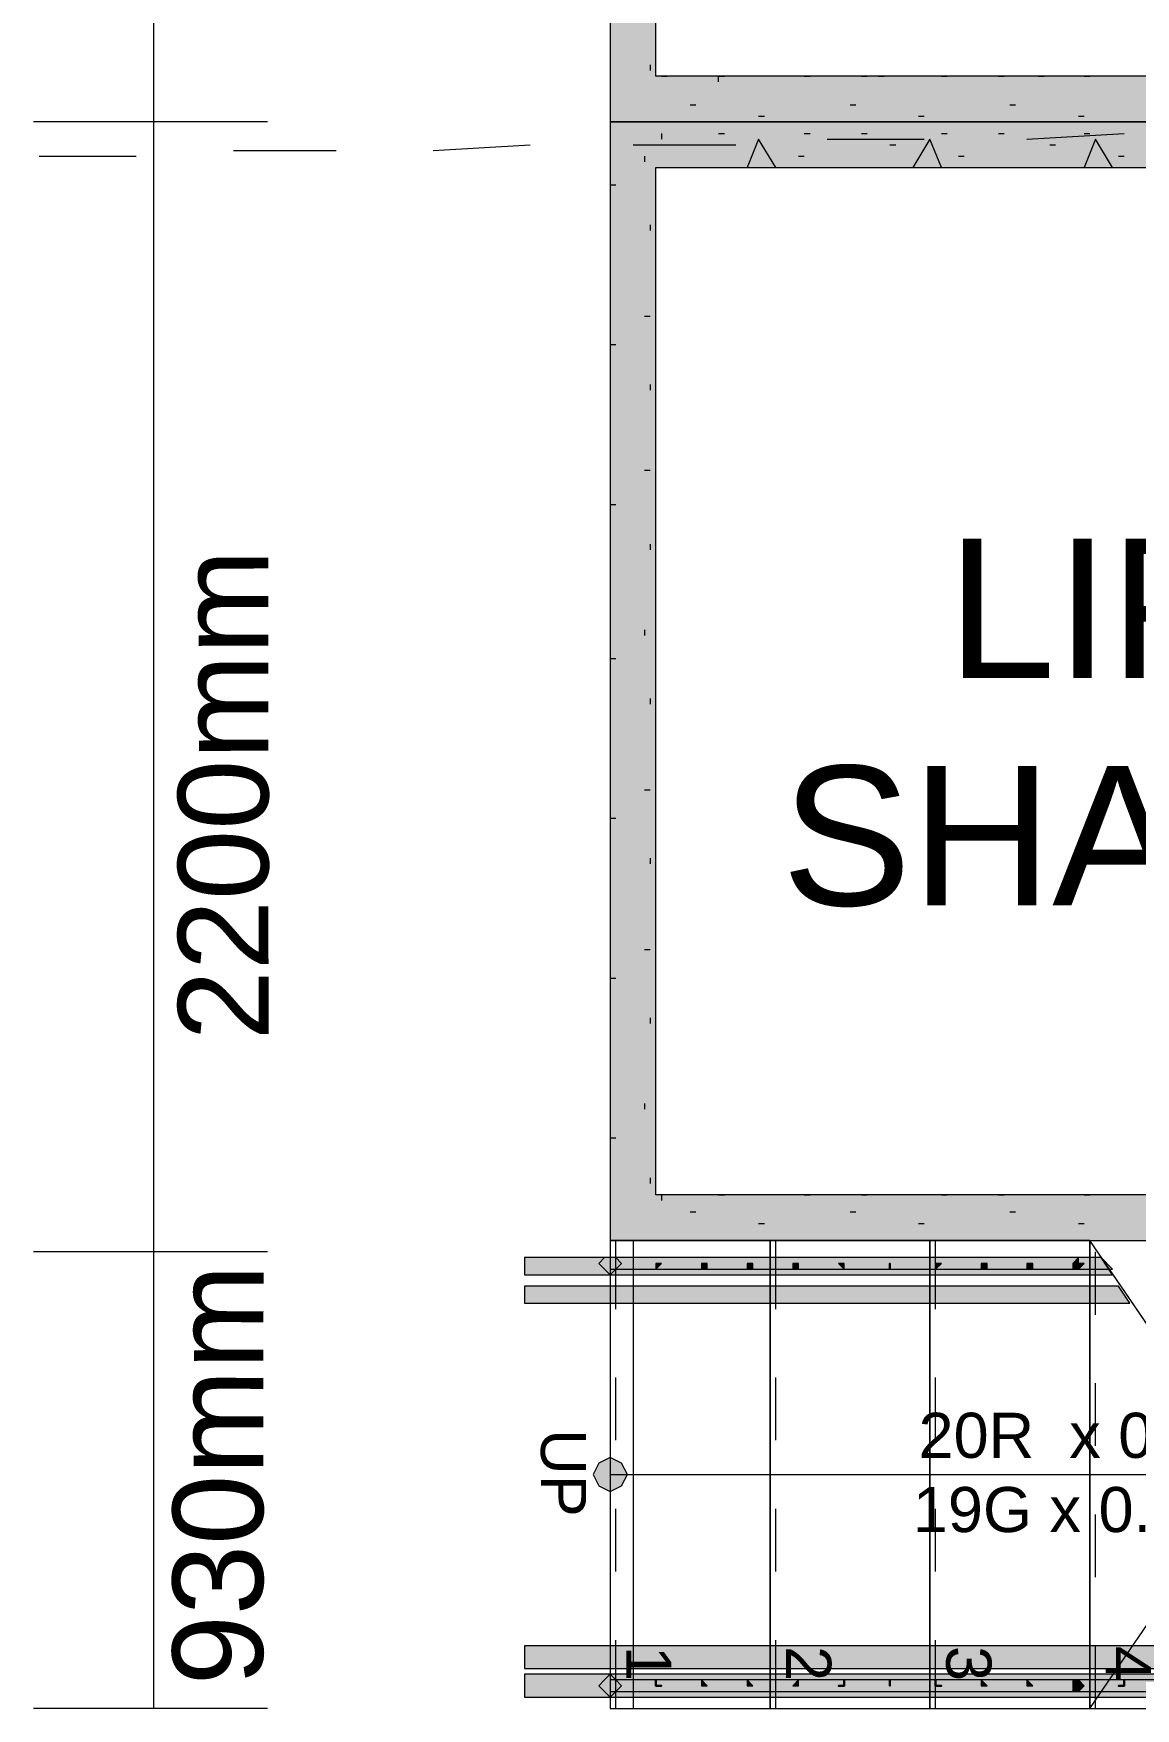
# Model space of a CAD drawing. Header units: inches. Extents: x 0.12 to 8.16, y 2.81 to 8.2.
# Drawn here: x 4.9383 to 5.26, y 5.5367 to 6.0258 of the extents above; entities that cross this region are included whole.
import ezdxf

# ---------------------------------------------------------------- set-up
doc = ezdxf.new("R2010")
doc.units = ezdxf.units.IN
doc.header["$MEASUREMENT"] = 0
for name, color, linetype, true_color in [('PDF_Geometry', 7, 'Continuous', 0x029e21), ('PDF_Solid Fills', 7, 'Continuous', 0xffffff), ('PDF_Text', 7, 'Continuous', 0x5555ff)]:
    doc.layers.add(name, color=color, linetype=linetype, true_color=true_color)
doc.styles.add('PDF F1', font='arial.ttf')
doc.styles.add('PDF F2', font='arial.ttf')

msp = doc.modelspace()

# ---------------------------------------------------------------- hatches: boundary and pattern name
at = {"layer": 'PDF_Solid Fills', "transparency": 33554559}
for points in [[(5.10667, 5.66333), (5.105, 5.665), (5.10333, 5.66667), (5.105, 5.66833), (5.10667, 5.66833), (5.10833, 5.66833), (5.11, 5.66667), (5.10833, 5.665)], [(5.12, 5.665), (5.12, 5.665), (5.12, 5.66667), (5.12, 5.66667), (5.12, 5.66667), (5.12, 5.66667), (5.12167, 5.66667), (5.12, 5.665)], [(5.13333, 5.665), (5.13333, 5.665), (5.13333, 5.66667), (5.13333, 5.66667), (5.13333, 5.66667), (5.135, 5.66667), (5.135, 5.66667), (5.135, 5.665)], [(5.14667, 5.665), (5.14667, 5.665), (5.14667, 5.66667), (5.14667, 5.66667), (5.14667, 5.66667), (5.14833, 5.66667), (5.14833, 5.66667), (5.14833, 5.665)], [(5.16167, 5.665), (5.16, 5.665), (5.16, 5.66667), (5.16, 5.66667), (5.16167, 5.66667), (5.16167, 5.66667), (5.16167, 5.66667), (5.16167, 5.665)], [(5.175, 5.665), (5.175, 5.665), (5.17333, 5.66667), (5.175, 5.66667), (5.175, 5.66667), (5.175, 5.66667), (5.175, 5.66667), (5.175, 5.665)], [(5.20167, 5.665), (5.20167, 5.665), (5.20167, 5.66667), (5.20167, 5.66667), (5.20167, 5.66667), (5.20167, 5.66667), (5.20333, 5.66667), (5.20167, 5.665)], [(5.215, 5.665), (5.215, 5.665), (5.215, 5.66667), (5.215, 5.66667), (5.215, 5.66667), (5.21667, 5.66667), (5.21667, 5.66667), (5.21667, 5.665)], [(5.22833, 5.665), (5.22833, 5.665), (5.22833, 5.66667), (5.22833, 5.66667), (5.22833, 5.66667), (5.23, 5.66667), (5.23, 5.66667), (5.23, 5.665)], [(5.24333, 5.665), (5.24167, 5.665), (5.24167, 5.66667), (5.24167, 5.66667), (5.24333, 5.66833), (5.24333, 5.66667), (5.245, 5.66667), (5.24333, 5.665)], [(5.10667, 5.54), (5.105, 5.54167), (5.10333, 5.54333), (5.105, 5.545), (5.10667, 5.54667), (5.10833, 5.545), (5.11, 5.54333), (5.10833, 5.54167)], [(5.13333, 5.54333), (5.13333, 5.54333), (5.13333, 5.54333), (5.13333, 5.54333), (5.13333, 5.545), (5.135, 5.54333), (5.135, 5.54333), (5.135, 5.54333)], [(5.14667, 5.54333), (5.14667, 5.54333), (5.14667, 5.54333), (5.14667, 5.54333), (5.14667, 5.545), (5.14833, 5.54333), (5.14833, 5.54333), (5.14833, 5.54333)], [(5.16167, 5.54333), (5.16, 5.54333), (5.16, 5.54333), (5.16, 5.54333), (5.16167, 5.545), (5.16167, 5.54333), (5.16167, 5.54333), (5.16167, 5.54333)], [(5.215, 5.54333), (5.215, 5.54333), (5.215, 5.54333), (5.215, 5.54333), (5.215, 5.545), (5.21667, 5.54333), (5.21667, 5.54333), (5.21667, 5.54333)], [(5.22833, 5.54333), (5.22833, 5.54333), (5.22833, 5.54333), (5.22833, 5.54333), (5.22833, 5.545), (5.23, 5.54333), (5.23, 5.54333), (5.23, 5.54333)], [(5.24333, 5.54167), (5.24167, 5.54167), (5.24167, 5.54333), (5.24167, 5.545), (5.24333, 5.545), (5.24333, 5.545), (5.245, 5.54333), (5.24333, 5.54167)]]:
    msp.add_hatch(color=256, dxfattribs=at).paths.add_polyline_path(points)
at = {"layer": 'PDF_Solid Fills', "true_color": 0xaaaaff, "transparency": 33554559}
msp.add_hatch(color=161, dxfattribs=at).paths.add_polyline_path([(5.10667, 5.6), (5.10333, 5.60167), (5.10167, 5.605), (5.10333, 5.60833), (5.10667, 5.61), (5.11, 5.60833), (5.11167, 5.605), (5.11, 5.60167)])

# ---------------------------------------------------------------- linework, layer by layer
at = {"layer": 'PDF_Geometry', "color": 251, "lineweight": 9, "true_color": 0x6a6a6a}
for points in [[(4.97333, 6.47667), (4.97333, 5.53667)], [(5.00667, 6), (4.93833, 6)], [(5.15833, 6), (5.10667, 6)], [(5.00667, 5.67), (4.93833, 5.67)], [(5.00667, 5.53667), (4.93833, 5.53667)]]:
    msp.add_lwpolyline(points, dxfattribs=at)
at = {"layer": 'PDF_Geometry', "color": 7, "lineweight": 9}
for points in [[(5.435, 6.01333), (5.435, 6.31333), (5.43333, 6.31333), (5.43333, 6.32667), (5.10667, 6.32667), (5.10667, 6.31333), (5.10667, 6), (5.10667, 5.98667), (5.10667, 5.68667), (5.10667, 5.67333), (5.43333, 5.67333), (5.43333, 5.68667)], [(5.10667, 6), (5.42, 6), (5.12, 6)]]:
    msp.add_lwpolyline(points, dxfattribs=at)
for points in [[(5.42, 6.01333), (5.12, 6.01333), (5.12, 6.31333), (5.42, 6.31333)], [(5.42, 5.68667), (5.12, 5.68667), (5.12, 5.98667), (5.42, 5.98667)]]:
    msp.add_lwpolyline(points, close=True, dxfattribs=at)
at = {"layer": 'PDF_Geometry', "color": 85, "lineweight": 13, "true_color": 0x68b353}
for points in [[(5.11833, 6.01667), (5.11833, 6.015)], [(5.12167, 6.01333), (5.12333, 6.01333)], [(5.13833, 6.01167), (5.13833, 6.01333), (5.14, 6.01333)], [(5.16333, 6.01333), (5.165, 6.01333)], [(5.18, 6.01333), (5.18167, 6.01333)], [(5.185, 6.01333), (5.18667, 6.01333)], [(5.20333, 6.01333), (5.205, 6.01333)], [(5.22, 6.01333), (5.22167, 6.01333)], [(5.23167, 6.01333), (5.23333, 6.01333)], [(5.245, 6.01333), (5.24667, 6.01333)], [(5.13, 6.005), (5.13167, 6.005)], [(5.17667, 6.005), (5.17833, 6.005)], [(5.22333, 6.005), (5.225, 6.005)], [(5.15, 6.00167), (5.15167, 6.00167)], [(5.19667, 6.00167), (5.19833, 6.00167)], [(5.24333, 6.00167), (5.245, 6.00167)], [(5.12167, 5.99667), (5.12167, 5.995)], [(5.13833, 5.99667), (5.14, 5.99667)], [(5.14167, 5.99333), (5.14333, 5.99333)], [(5.16333, 5.99667), (5.165, 5.99667)], [(5.18, 5.99667), (5.18167, 5.99667)], [(5.18833, 5.99333), (5.19, 5.99333)], [(5.20333, 5.99667), (5.205, 5.99667)], [(5.22, 5.99667), (5.22167, 5.99667)], [(5.235, 5.99333), (5.23667, 5.99333)], [(5.245, 5.99667), (5.24667, 5.99667)], [(5.11667, 5.99), (5.11667, 5.98833)], [(5.16167, 5.99), (5.16333, 5.99)], [(5.20833, 5.99), (5.21, 5.99)], [(5.255, 5.99), (5.25667, 5.99)], [(5.10667, 5.98167), (5.10833, 5.98167)], [(5.11833, 5.97), (5.11833, 5.96833)], [(5.11667, 5.94333), (5.11833, 5.94333)], [(5.10667, 5.935), (5.10833, 5.935)], [(5.11833, 5.92333), (5.11833, 5.92167)], [(5.11667, 5.89833), (5.11833, 5.89833)], [(5.10667, 5.88833), (5.10833, 5.88833)], [(5.11833, 5.87667), (5.11833, 5.875)], [(5.11667, 5.85167), (5.11667, 5.85)], [(5.10667, 5.84333), (5.10833, 5.84333)], [(5.11833, 5.83167), (5.11833, 5.83)], [(5.11667, 5.805), (5.11833, 5.805)], [(5.10667, 5.79667), (5.10833, 5.79667)], [(5.11833, 5.785), (5.11833, 5.78333)], [(5.11667, 5.75833), (5.11833, 5.75833)], [(5.10667, 5.75), (5.10833, 5.75)], [(5.11833, 5.73833), (5.11833, 5.73667)], [(5.11667, 5.71333), (5.11667, 5.71167)], [(5.10667, 5.70333), (5.10833, 5.70333)], [(5.11833, 5.69167), (5.11833, 5.69)], [(5.12167, 5.68667), (5.12167, 5.685)], [(5.13833, 5.68667), (5.14, 5.68667)], [(5.16333, 5.68667), (5.165, 5.68667)], [(5.18, 5.68667), (5.18167, 5.68667)], [(5.20333, 5.68667), (5.205, 5.68667)], [(5.22, 5.68667), (5.22167, 5.68667)], [(5.245, 5.68667), (5.24667, 5.68667)], [(5.13, 5.68167), (5.13167, 5.68167)], [(5.17667, 5.68167), (5.17833, 5.68167)], [(5.22333, 5.68167), (5.225, 5.68167)], [(5.15, 5.67833), (5.15167, 5.67833)], [(5.19667, 5.67833), (5.19833, 5.67833)], [(5.24333, 5.67833), (5.245, 5.67833)]]:
    msp.add_lwpolyline(points, dxfattribs=at)
at = {"layer": 'PDF_Geometry', "color": 7, "lineweight": 13}
for points in [[(5.055, 5.99167), (5.08333, 5.99333)], [(5.11333, 5.99333), (5.14167, 5.99333)], [(5.17, 5.995), (5.19833, 5.995)], [(5.22833, 5.995), (5.25667, 5.99667)], [(4.94, 5.99), (4.96833, 5.99)], [(4.99667, 5.99167), (5.02667, 5.99167)]]:
    msp.add_lwpolyline(points, dxfattribs=at)
at = {"layer": 'PDF_Geometry', "color": 85, "lineweight": 13, "true_color": 0x68b353}
for points in [[(5.15, 5.995), (5.14667, 5.98667), (5.155, 5.98667)], [(5.2, 5.995), (5.195, 5.98667), (5.20333, 5.98667)], [(5.24833, 5.995), (5.245, 5.98667), (5.25333, 5.98667)]]:
    msp.add_lwpolyline(points, close=True, dxfattribs=at)
at = {"layer": 'PDF_Geometry', "color": 171, "lineweight": 13, "true_color": 0x8080ff}
for points in [[(5.10667, 5.53667), (5.15333, 5.53667), (5.15333, 5.67333), (5.10667, 5.67333)], [(5.15333, 5.53667), (5.2, 5.53667), (5.2, 5.67333), (5.15333, 5.67333)], [(5.2, 5.53667), (5.24667, 5.53667), (5.24667, 5.67333), (5.2, 5.67333)], [(5.10667, 5.66333), (5.25333, 5.66333), (5.25, 5.66833), (5.10667, 5.66833), (5.08167, 5.66833), (5.08167, 5.66333)], [(5.12, 5.665), (5.12167, 5.66667), (5.12, 5.66667)], [(5.13333, 5.665), (5.135, 5.665), (5.135, 5.66667), (5.13333, 5.66667)], [(5.14667, 5.665), (5.14833, 5.665), (5.14833, 5.66667), (5.14667, 5.66667)], [(5.16167, 5.665), (5.16167, 5.66667), (5.16, 5.66667), (5.16, 5.665)], [(5.175, 5.665), (5.175, 5.66667), (5.17333, 5.66667)], [(5.18833, 5.665), (5.18833, 5.66667)], [(5.20167, 5.665), (5.20333, 5.66667), (5.20167, 5.66667)], [(5.215, 5.665), (5.21667, 5.665), (5.21667, 5.66667), (5.215, 5.66667)], [(5.22833, 5.665), (5.23, 5.665), (5.23, 5.66667), (5.22833, 5.66667)], [(5.24333, 5.665), (5.245, 5.66667), (5.24333, 5.66667), (5.24333, 5.66833), (5.24167, 5.66667), (5.24167, 5.665)], [(5.10667, 5.655), (5.25833, 5.655), (5.255, 5.66), (5.10667, 5.66), (5.08167, 5.66), (5.08167, 5.655)], [(5.10667, 5.6), (5.11, 5.60167), (5.11167, 5.605), (5.11, 5.60833), (5.10667, 5.61), (5.10333, 5.60833), (5.10167, 5.605), (5.10333, 5.60167)], [(5.10667, 5.54833), (5.33167, 5.54833), (5.32833, 5.555), (5.10667, 5.555), (5.08167, 5.555), (5.08167, 5.54833)], [(5.10667, 5.54), (5.33833, 5.54), (5.33333, 5.54667), (5.10667, 5.54667), (5.08167, 5.54667), (5.08167, 5.54)], [(5.10667, 5.54), (5.10833, 5.54167), (5.11, 5.54333), (5.10833, 5.545), (5.10667, 5.54667), (5.105, 5.545), (5.10333, 5.54333), (5.105, 5.54167)], [(5.12, 5.54333), (5.12, 5.545)], [(5.12, 5.54333), (5.12167, 5.54333)], [(5.13333, 5.54333), (5.135, 5.54333), (5.13333, 5.545)], [(5.14667, 5.54333), (5.14833, 5.54333), (5.14667, 5.545)], [(5.16167, 5.54333), (5.16167, 5.545), (5.16, 5.54333)], [(5.175, 5.54333), (5.17333, 5.54333)], [(5.175, 5.54333), (5.175, 5.545)], [(5.18833, 5.54333), (5.18833, 5.545)], [(5.20167, 5.54333), (5.20167, 5.545)], [(5.20167, 5.54333), (5.20333, 5.54333)], [(5.215, 5.54333), (5.21667, 5.54333), (5.215, 5.545)], [(5.22833, 5.54333), (5.23, 5.54333), (5.22833, 5.545)], [(5.24333, 5.54167), (5.245, 5.54333), (5.24333, 5.545), (5.24167, 5.545), (5.24167, 5.54333), (5.24167, 5.54167)], [(5.25667, 5.54333), (5.255, 5.54333)], [(5.25667, 5.54333), (5.25667, 5.545)]]:
    msp.add_lwpolyline(points, close=True, dxfattribs=at)
at = {"layer": 'PDF_Geometry', "color": 161, "lineweight": 13, "true_color": 0xaaaaff}
for points in [[(5.10833, 5.65333), (5.10833, 5.67333)], [(5.24667, 5.67333), (5.11333, 5.67333), (5.11333, 5.53667), (5.34, 5.53667)], [(5.155, 5.65333), (5.155, 5.67333)], [(5.20167, 5.65333), (5.20167, 5.67333)], [(5.24833, 5.65167), (5.24833, 5.67)], [(5.10833, 5.615), (5.10833, 5.63333)], [(5.155, 5.615), (5.155, 5.63333)], [(5.20167, 5.615), (5.20167, 5.63333)], [(5.24833, 5.61333), (5.24833, 5.63167)], [(5.10833, 5.57667), (5.10833, 5.595)], [(5.155, 5.57667), (5.155, 5.595)], [(5.20167, 5.57667), (5.20167, 5.595)], [(5.24833, 5.575), (5.24833, 5.59333)], [(5.10833, 5.53667), (5.10833, 5.55667)], [(5.155, 5.53667), (5.155, 5.55667)], [(5.20167, 5.53667), (5.20167, 5.55667)], [(5.24833, 5.53667), (5.24833, 5.555)]]:
    msp.add_lwpolyline(points, dxfattribs=at)
at = {"layer": 'PDF_Geometry', "color": 171, "lineweight": 13, "true_color": 0x8080ff}
for points in [[(5.24667, 5.53667), (5.29333, 5.605), (5.29333, 5.53667), (5.34, 5.53667), (5.24667, 5.67333), (5.24667, 5.53667), (5.29333, 5.53667), (5.29333, 5.605), (5.24667, 5.67333)], [(5.10667, 5.665), (5.25333, 5.665), (5.25, 5.66833), (5.10667, 5.66833), (5.105, 5.66833), (5.10333, 5.66667), (5.105, 5.665), (5.10667, 5.66333), (5.10833, 5.665), (5.11, 5.66667), (5.10833, 5.66833), (5.10667, 5.66833)], [(5.12, 5.66667), (5.12, 5.66667)], [(5.12, 5.66667), (5.12, 5.66667)], [(5.12, 5.66667), (5.12, 5.66667)], [(5.12, 5.665), (5.12, 5.665)], [(5.12, 5.665), (5.12, 5.665)], [(5.13333, 5.66667), (5.13333, 5.66667)], [(5.13333, 5.66667), (5.13333, 5.66667)], [(5.13333, 5.665), (5.13333, 5.665)], [(5.135, 5.66667), (5.135, 5.66667)], [(5.14667, 5.66667), (5.14667, 5.66667)], [(5.14667, 5.66667), (5.14667, 5.66667)], [(5.14667, 5.665), (5.14667, 5.665)], [(5.14833, 5.66667), (5.14833, 5.66667)], [(5.16, 5.66667), (5.16, 5.66667)], [(5.16167, 5.66667), (5.16167, 5.66667)], [(5.16167, 5.66667), (5.16167, 5.66667)], [(5.16167, 5.665), (5.16167, 5.665)], [(5.175, 5.66667), (5.175, 5.66667)], [(5.175, 5.66667), (5.175, 5.66667)], [(5.175, 5.66667), (5.175, 5.66667)], [(5.175, 5.665), (5.175, 5.665)], [(5.175, 5.665), (5.175, 5.665)], [(5.18833, 5.66667), (5.18833, 5.66667)], [(5.18833, 5.66667), (5.18833, 5.66667)], [(5.18833, 5.66667), (5.18833, 5.66667)], [(5.18833, 5.66667), (5.18833, 5.66667)], [(5.18833, 5.665), (5.18833, 5.665)], [(5.18833, 5.665), (5.18833, 5.665)], [(5.20167, 5.66667), (5.20167, 5.66667)], [(5.20167, 5.66667), (5.20167, 5.66667)], [(5.20167, 5.66667), (5.20167, 5.66667)], [(5.20167, 5.665), (5.20167, 5.665)], [(5.20167, 5.665), (5.20167, 5.665)], [(5.215, 5.66667), (5.215, 5.66667)], [(5.215, 5.66667), (5.215, 5.66667)], [(5.215, 5.665), (5.215, 5.665)], [(5.21667, 5.66667), (5.21667, 5.66667)], [(5.22833, 5.66667), (5.22833, 5.66667)], [(5.22833, 5.66667), (5.22833, 5.66667)], [(5.22833, 5.665), (5.22833, 5.665)], [(5.23, 5.66667), (5.23, 5.66667)], [(5.24167, 5.66667), (5.24167, 5.66667)], [(5.24333, 5.665), (5.24333, 5.665)], [(5.10667, 5.605), (5.15333, 5.605), (5.29333, 5.605)], [(5.10667, 5.54167), (5.33667, 5.54167), (5.335, 5.545), (5.10667, 5.545)], [(5.12, 5.54333), (5.12, 5.54333)], [(5.12, 5.54333), (5.12, 5.54333)], [(5.12, 5.54333), (5.12, 5.54333)], [(5.12, 5.54333), (5.12, 5.54333)], [(5.13333, 5.54333), (5.13333, 5.54333)], [(5.13333, 5.54333), (5.13333, 5.54333)], [(5.13333, 5.54333), (5.13333, 5.54333)], [(5.135, 5.54333), (5.135, 5.54333)], [(5.135, 5.54333), (5.135, 5.54333)], [(5.14667, 5.54333), (5.14667, 5.54333)], [(5.14667, 5.54333), (5.14667, 5.54333)], [(5.14667, 5.54333), (5.14667, 5.54333)], [(5.14833, 5.54333), (5.14833, 5.54333)], [(5.14833, 5.54333), (5.14833, 5.54333)], [(5.16, 5.54333), (5.16, 5.54333)], [(5.16, 5.54333), (5.16, 5.54333)], [(5.16167, 5.54333), (5.16167, 5.54333)], [(5.16167, 5.54333), (5.16167, 5.54333)], [(5.16167, 5.54333), (5.16167, 5.54333)], [(5.175, 5.54333), (5.175, 5.54333)], [(5.175, 5.54333), (5.175, 5.54333)], [(5.175, 5.54333), (5.175, 5.54333)], [(5.175, 5.54333), (5.175, 5.54333)], [(5.18833, 5.54333), (5.18833, 5.54333)], [(5.18833, 5.54333), (5.18833, 5.54333)], [(5.18833, 5.54333), (5.18833, 5.54333)], [(5.18833, 5.54333), (5.18833, 5.54333)], [(5.18833, 5.54333), (5.18833, 5.54333)], [(5.18833, 5.54333), (5.18833, 5.54333)], [(5.20167, 5.54333), (5.20167, 5.54333)], [(5.20167, 5.54333), (5.20167, 5.54333)], [(5.20167, 5.54333), (5.20167, 5.54333)], [(5.20167, 5.54333), (5.20167, 5.54333)], [(5.215, 5.54333), (5.215, 5.54333)], [(5.215, 5.54333), (5.215, 5.54333)], [(5.215, 5.54333), (5.215, 5.54333)], [(5.21667, 5.54333), (5.21667, 5.54333)], [(5.21667, 5.54333), (5.21667, 5.54333)], [(5.22833, 5.54333), (5.22833, 5.54333)], [(5.22833, 5.54333), (5.22833, 5.54333)], [(5.22833, 5.54333), (5.22833, 5.54333)], [(5.23, 5.54333), (5.23, 5.54333)], [(5.23, 5.54333), (5.23, 5.54333)], [(5.24333, 5.545), (5.24333, 5.545)], [(5.25667, 5.54333), (5.25667, 5.54333)], [(5.25667, 5.54333), (5.25667, 5.54333)], [(5.25667, 5.54333), (5.25667, 5.54333)], [(5.25667, 5.54333), (5.25667, 5.54333)], [(5.24333, 5.54167), (5.24333, 5.54167)]]:
    msp.add_lwpolyline(points, dxfattribs=at)
at = {"layer": 'PDF_Geometry', "color": 7, "lineweight": 25}
for points in [[(5.18833, 5.665), (5.18833, 5.665), (5.18833, 5.66667), (5.18833, 5.66667), (5.18833, 5.66667), (5.18833, 5.66667), (5.18833, 5.66667), (5.18833, 5.665)], [(5.12, 5.54333), (5.12, 5.54333), (5.12, 5.54333), (5.12, 5.54333), (5.12, 5.545), (5.12, 5.54333), (5.12167, 5.54333), (5.12, 5.54333)], [(5.175, 5.54333), (5.175, 5.54333), (5.17333, 5.54333), (5.175, 5.54333), (5.175, 5.545), (5.175, 5.54333), (5.175, 5.54333), (5.175, 5.54333)], [(5.18833, 5.54333), (5.18833, 5.54333), (5.18833, 5.54333), (5.18833, 5.54333), (5.18833, 5.545), (5.18833, 5.54333), (5.18833, 5.54333), (5.18833, 5.54333)], [(5.20167, 5.54333), (5.20167, 5.54333), (5.20167, 5.54333), (5.20167, 5.54333), (5.20167, 5.545), (5.20167, 5.54333), (5.20333, 5.54333), (5.20167, 5.54333)], [(5.25667, 5.54333), (5.25667, 5.54333), (5.255, 5.54333), (5.25667, 5.54333), (5.25667, 5.545), (5.25667, 5.54333), (5.25667, 5.54333), (5.25667, 5.54333)]]:
    msp.add_lwpolyline(points, close=True, dxfattribs=at)
at = {"layer": 'PDF_Solid Fills', "lineweight": 25, "transparency": 33554559}
for points in [[(5.10667, 6.31333), (5.12, 6.31333), (5.10667, 6), (5.12, 6)], [(5.10667, 6.01333), (5.43333, 6.01333), (5.10667, 6), (5.43333, 6)], [(5.12, 5.98667), (5.10667, 5.98667), (5.10667, 6)], [(5.12, 6), (5.12, 5.98667), (5.10667, 6)], [(5.12, 6), (5.43333, 6), (5.12, 5.98667), (5.43333, 5.98667)], [(5.10667, 5.98667), (5.12, 5.98667), (5.10667, 5.68667), (5.12, 5.68667)], [(5.10667, 5.68667), (5.12, 5.68667), (5.10667, 5.67333)], [(5.12, 5.68667), (5.12, 5.67333), (5.10667, 5.67333)], [(5.12, 5.68667), (5.43333, 5.68667), (5.12, 5.67333), (5.43333, 5.67333)], [(5.08167, 5.66833), (5.10667, 5.66833), (5.08167, 5.66333), (5.10667, 5.66333)], [(5.10667, 5.66833), (5.25, 5.66833), (5.10667, 5.66333), (5.25333, 5.66333)], [(5.10667, 5.665), (5.10667, 5.66833), (5.25333, 5.665), (5.25, 5.66833)], [(5.08167, 5.66), (5.10667, 5.66), (5.08167, 5.655), (5.10667, 5.655)], [(5.10667, 5.66), (5.255, 5.66), (5.10667, 5.655), (5.25833, 5.655)], [(5.08167, 5.555), (5.10667, 5.555), (5.08167, 5.54833), (5.10667, 5.54833)], [(5.10667, 5.555), (5.32833, 5.555), (5.10667, 5.54833), (5.33167, 5.54833)], [(5.08167, 5.54667), (5.10667, 5.54667), (5.08167, 5.54), (5.10667, 5.54)], [(5.10667, 5.54667), (5.33333, 5.54667), (5.10667, 5.54), (5.33833, 5.54)], [(5.10667, 5.54167), (5.10667, 5.545), (5.33667, 5.54167), (5.335, 5.545)]]:
    msp.add_solid(points, dxfattribs=at)

# ---------------------------------------------------------------- texts
at = {"layer": 'PDF_Text', "char_height": 0.040723, "attachment_point": 4, "style": 'PDF F2'}
for s, insert in [('LIFT', (5.205, 5.85796)), ('SHAFTS', (5.15667, 5.79129))]:
    msp.add_mtext(s, dxfattribs=dict(at, insert=insert))
at = {"layer": 'PDF_Text', "char_height": 0.0264, "attachment_point": 4, "style": 'PDF F2'}
for s, insert, rotation in [('2200mm', (4.99393, 5.73175), 90.0412), ('930mm', (4.99226, 5.54343), 89.8984)]:
    msp.add_mtext(s, dxfattribs=dict(at, insert=insert, rotation=rotation))
at = {"layer": 'PDF_Text', "color": 161, "true_color": 0xaaaaff, "char_height": 0.013175, "attachment_point": 4, "style": 'PDF F1'}
for s, insert in [('20R  x 0.150', (5.19667, 5.61635)), ('19G x 0.343', (5.195, 5.59468))]:
    msp.add_mtext(s, dxfattribs=dict(at, insert=insert))
at = {"layer": 'PDF_Text', "color": 161, "true_color": 0xaaaaff, "attachment_point": 4, "rotation": 270, "style": 'PDF F1'}
for s, insert, char_height in [('UP', (5.09294, 5.61825), 0.0132), ('1', (5.11794, 5.55492), 0.01312), ('2', (5.16461, 5.55492), 0.0132), ('3', (5.21127, 5.55492), 0.0132), ('4', (5.25793, 5.55492), 0.0132)]:
    msp.add_mtext(s, dxfattribs=dict(at, insert=insert, char_height=char_height))

doc.saveas('drawing.dxf')
